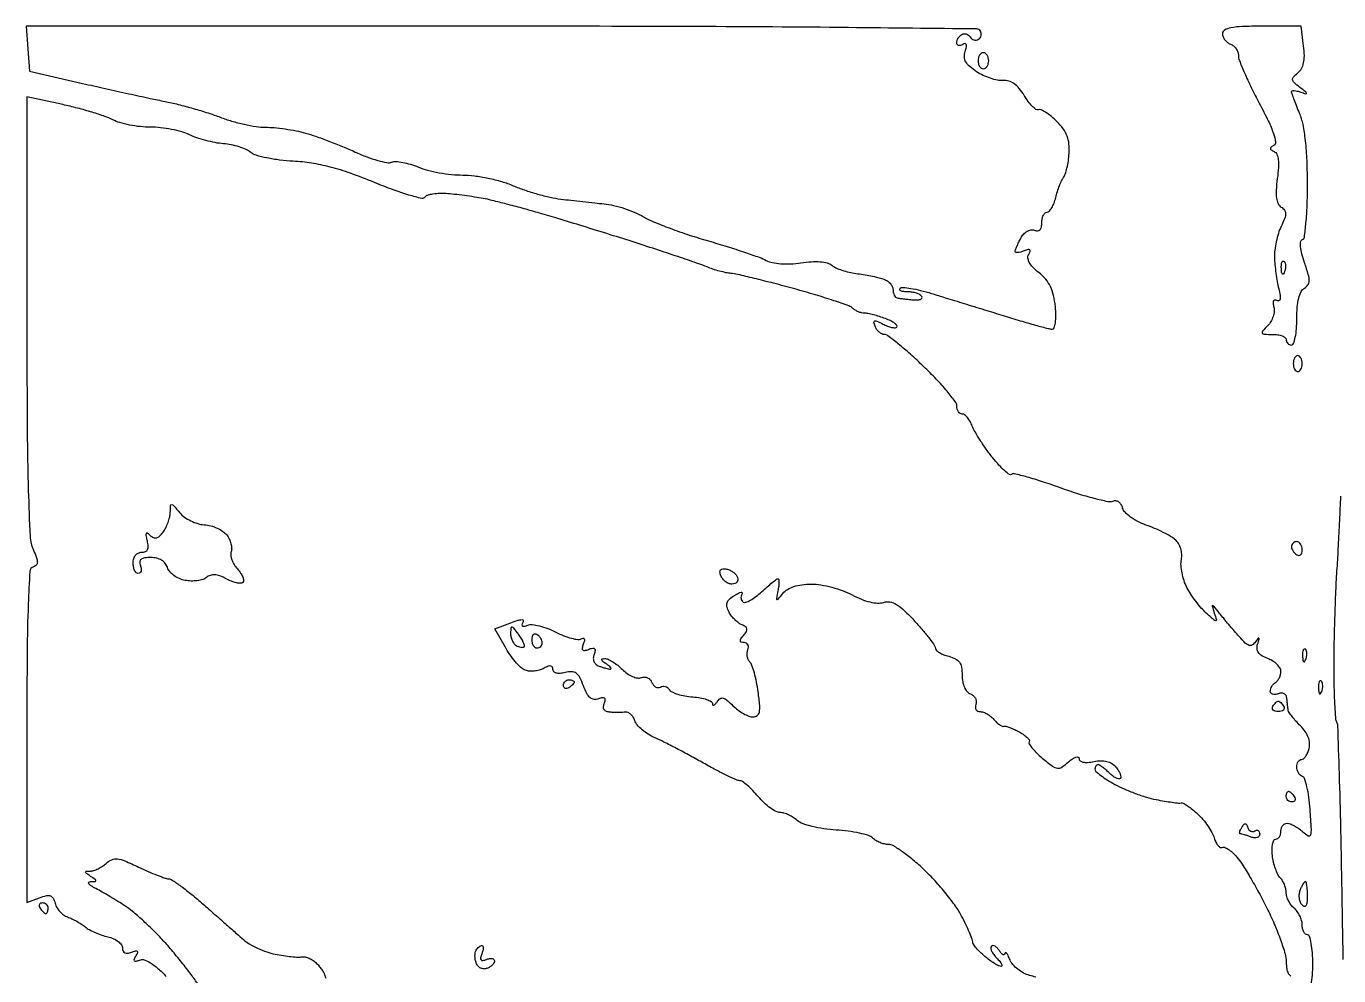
# Model space of a CAD drawing. Extents: x 0 to 102, y 0 to 135.
# Drawn here: x -0.01 to 20.89, y 120.24 to 135.36 of the extents above; entities that cross this region are included whole.
import ezdxf

# ---------------------------------------------------------------- set-up
doc = ezdxf.new("R2010")
doc.units = 0
doc.header["$MEASUREMENT"] = 0

msp = doc.modelspace()

# ---------------------------------------------------------------- linework, layer by layer
for points in [[(7.561843, 135.36), (-0.009729, 135.36), (0.016286, 135.002009), (0.0423, 134.644018), (0.8883, 134.449983, 0.001346), (1.246314, 134.368884, 0.001165), (1.622469, 134.285659, 0.001172), (1.963688, 134.211836, 0.003422), (2.1996, 134.16306, -0.012643), (2.407761, 134.116003, -0.007855), (2.649576, 134.050815, -0.007879), (2.886306, 133.978936, -0.0141), (3.078032, 133.911386, 0.020992), (3.258612, 133.850548, 0.01626), (3.459684, 133.799105, 0.01654), (3.650752, 133.763373, 0.037582), (3.797132, 133.752128, -0.023189), (3.938249, 133.745362, -0.012528), (4.110999, 133.724648, -0.012454), (4.286246, 133.694693, -0.019156), (4.435958, 133.659242, -0.016409), (4.595634, 133.609212, -0.007046), (4.805431, 133.532502, -0.006963), (5.026802, 133.444454, -0.009129), (5.226321, 133.357561, 0.017378), (5.410566, 133.280909, 0.02203), (5.585805, 133.223723, 0.020773), (5.733432, 133.18918, 0.139575), (5.807642, 133.195806, -0.108825), (5.875062, 133.205969, -0.028846), (5.983712, 133.192332, -0.027852), (6.108572, 133.162012, -0.025472), (6.233161, 133.117259, 0.036416), (6.377727, 133.068873, 0.018457), (6.565399, 133.02823, 0.018231), (6.763155, 133.000382, 0.025867), (6.940518, 132.9912, -0.033129), (7.124553, 132.978993, -0.019089), (7.343509, 132.941263, -0.019016), (7.561418, 132.886355, -0.030031), (7.74276, 132.821203, 0.019495), (7.920936, 132.752919, 0.01314), (8.128978, 132.688403, 0.013249), (8.333819, 132.636549, 0.025497), (8.500635, 132.607837, 0.001492), (8.663037, 132.588833, 0.000935), (8.853161, 132.567521, 0.000938), (9.040458, 132.547236, 0.001713), (9.193384, 132.531493, -0.034058), (9.341529, 132.506482, -0.020394), (9.513379, 132.457788, -0.02037), (9.681245, 132.395056, -0.033106), (9.817273, 132.326888, 0.034104), (9.977868, 132.246809, 0.009309), (10.241528, 132.142794, 0.009369), (10.545687, 132.035747, 0.009628), (10.850904, 131.941196, -0.00498), (11.147731, 131.852258, -0.005881), (11.426643, 131.762042, -0.005184), (11.66017, 131.680756, -0.036533), (11.770029, 131.631911, 0.072333), (11.867712, 131.596588, 0.033185), (12.002193, 131.578155, 0.029951), (12.158477, 131.576593, 0.024745), (12.324257, 131.593121, -0.021761), (12.490311, 131.610677, -0.035525), (12.631852, 131.609375, -0.04296), (12.74368, 131.590628, -0.11064), (12.816213, 131.553571, 0.067185), (12.879041, 131.514306, 0.024556), (12.976786, 131.475799, 0.023822), (13.089134, 131.44367, 0.026262), (13.200444, 131.423599, -0.009597), (13.315026, 131.406857, -0.007777), (13.437244, 131.384639, -0.007872), (13.549325, 131.360618, -0.020118), (13.629413, 131.338703, -0.064032), (13.690732, 131.310192, -0.064467), (13.742686, 131.267149, -0.070674), (13.777851, 131.216736, -0.117523), (13.7898, 131.166599, 0.049682), (13.794498, 131.119433, 0.062461), (13.808438, 131.077831, 0.075353), (13.828977, 131.047713, 0.164798), (13.85325, 131.034603, 0.009866), (13.889115, 131.029226, 0.001971), (13.953327, 131.021148, 0.002084), (14.028157, 131.01235, 0.001942), (14.104838, 131.00396, 0.034407), (14.173954, 131.001449, 0.080906), (14.224469, 131.011371, 0.173497), (14.248221, 131.031336, 0.277249), (14.247896, 131.057057, 0.130768), (14.218218, 131.085105, 0.045403), (14.163679, 131.108573, 0.041363), (14.096065, 131.124614, 0.037582), (14.024507, 131.13, -0.029858), (13.959791, 131.133868, -0.077977), (13.915067, 131.146489, -0.197877), (13.89777, 131.165077, -0.29409), (13.902332, 131.186132, -0.223113), (13.94551, 131.201716, -0.016759), (14.072523, 131.185603, -0.020622), (14.228533, 131.153825, -0.014088), (14.402882, 131.105507, -0.00023), (14.621518, 131.038117, -0.000092), (14.920908, 130.945626, -0.000091), (15.24366, 130.845788, -0.000115), (15.542297, 130.753275, 0.003247), (15.814801, 130.670724, 0.004604), (16.058367, 130.601096, 0.002672), (16.264294, 130.545455, 0.064728), (16.32318, 130.5378, 0.315231), (16.355528, 130.560445, 0.051789), (16.375165, 130.63871, 0.039281), (16.382475, 130.753098, 0.020333), (16.374543, 130.896211, 0.031979), (16.345715, 131.074895, 0.057268), (16.296428, 131.214982, 0.062992), (16.220557, 131.331156, 0.048364), (16.111625, 131.436739, -0.031191), (16.017893, 131.521555, -0.066516), (15.959646, 131.59977, -0.097641), (15.937294, 131.668928, -0.169472), (15.950193, 131.727205, 0.040745), (15.974942, 131.775671, 0.344482), (15.968769, 131.797734, 0.230148), (15.94103, 131.802841, 0.024017), (15.876378, 131.781532, -0.02663), (15.82238, 131.764047, -0.049385), (15.776954, 131.756659, -0.07598), (15.746025, 131.759423, -0.34532), (15.7356, 131.772717, -0.089302), (15.740398, 131.799367, -0.01095), (15.762357, 131.85464, -0.012678), (15.791809, 131.919643, -0.010156), (15.826688, 131.988123, -0.060667), (15.871025, 132.051212, -0.076844), (15.926199, 132.096162, -0.090462), (15.98448, 132.117425, -0.134755), (16.038188, 132.112117, 0.100111), (16.089898, 132.103408, 0.190347), (16.128026, 132.11993, 0.145165), (16.15129, 132.162778, 0.052315), (16.1586, 132.232455, -0.047858), (16.164715, 132.296194, -0.067853), (16.182978, 132.350077, -0.088028), (16.209896, 132.386391, -0.191623), (16.241588, 132.399, 0.209908), (16.277306, 132.414686, 0.051547), (16.316524, 132.467341, 0.043971), (16.352797, 132.542567, 0.031739), (16.380153, 132.63165, -0.017295), (16.40651, 132.727224, -0.016636), (16.439713, 132.822012, -0.016822), (16.474536, 132.903499, -0.056218), (16.504866, 132.952991, 0.08759), (16.532868, 133.00582, 0.021015), (16.559497, 133.101802, 0.020949), (16.581113, 133.216227, 0.019396), (16.593758, 133.335038, 0.041675), (16.591336, 133.485867, 0.066796), (16.561688, 133.610942, 0.065786), (16.499695, 133.725087, 0.039142), (16.399036, 133.842873, 0.022846), (16.311137, 133.923087, 0.030914), (16.224395, 133.986627, 0.031691), (16.149176, 134.028412, 0.193731), (16.105697, 134.031066, -0.237925), (16.065718, 134.036921, -0.042428), (16.006045, 134.086917, -0.03782), (15.94026, 134.162989, -0.025964), (15.877193, 134.258109, 0.037293), (15.799487, 134.369736, 0.067913), (15.71854, 134.445527, 0.083226), (15.632862, 134.487, 0.091595), (15.541224, 134.496387, -0.069207), (15.453147, 134.501464, -0.03094), (15.340656, 134.531106, -0.02989), (15.223671, 134.577731, -0.035658), (15.120087, 134.635715, -0.032564), (15.010965, 134.718104, -0.087113), (14.949529, 134.793274, -0.116624), (14.927293, 134.870831, -0.088818), (14.9388, 134.958742, 0.024227), (14.958021, 135.031318, 0.140437), (14.955332, 135.070451, 0.353818), (14.935152, 135.082629, 0.104484), (14.898664, 135.069502, -0.067646), (14.862808, 135.053554, -0.141234), (14.832514, 135.05347, -0.190722), (14.812582, 135.068772, -0.135607), (14.805, 135.096214, -0.080229), (14.810808, 135.132179, -0.053423), (14.828134, 135.170261, -0.052492), (14.853627, 135.2046, -0.068538), (14.883754, 135.229487, -0.110145), (14.917939, 135.241356, -0.099917), (14.955234, 135.2382, -0.094986), (14.989906, 135.220458, -0.088941), (15.0165, 135.1908, 0.090563), (15.043203, 135.161213, 0.095543), (15.078171, 135.14365, 0.099662), (15.115915, 135.140766, 0.108213), (15.150626, 135.152966, 0.097277), (15.177497, 135.177875, 0.097513), (15.192923, 135.211077, 0.098348), (15.194539, 135.247408, 0.100828), (15.182087, 135.281246, 0.256993), (15.1193, 135.316707, 0.000172), (13.079087, 135.338494, 0.00176), (10.67512, 135.354874, 0.000823)], [(19.660244, 135.36, 0.008401), (19.348625, 135.354764, 0.038193), (19.168361, 135.334864, 0.079447), (19.06861, 135.299032, 0.273364), (19.035, 135.242151, 0.096313), (19.044467, 135.19346, 0.06686), (19.072277, 135.144616, 0.064359), (19.113388, 135.10303, 0.074185), (19.1619, 135.075606, -0.082756), (19.210411, 135.047082, -0.065911), (19.251523, 135.002281, -0.066361), (19.279316, 134.948678, -0.086665), (19.2888, 134.89437, 0.095054), (19.304481, 134.812631, 0.008295), (19.386321, 134.616699, 0.010657), (19.493639, 134.384885, 0.008084), (19.620786, 134.135227, -0.009639), (19.764163, 133.851526, -0.02906), (19.846646, 133.651183, -0.041393), (19.881366, 133.51505, -0.335307), (19.853436, 133.461412, 0.039267), (19.809197, 133.435955, 0.25835), (19.798153, 133.413914, 0.241938), (19.810722, 133.391753, 0.035239), (19.857378, 133.365674, -0.184719), (19.900445, 133.320923, -0.071035), (19.922915, 133.236143, -0.046058), (19.926092, 133.110087, -0.017343), (19.908185, 132.93433, 0.017581), (19.889638, 132.75142, 0.050039), (19.893998, 132.623587, 0.078103), (19.920097, 132.536122, 0.143818), (19.969297, 132.481315, -0.090264), (20.022036, 132.433774, -0.166439), (20.040391, 132.379708, -0.093831), (20.025757, 132.303486, -0.017509), (19.968504, 132.172408, 0.036037), (19.925289, 132.062551, 0.022759), (19.890228, 131.929267, 0.022827), (19.867622, 131.794401, 0.038512), (19.862645, 131.6799, 0.015981), (19.870185, 131.56496, 0.009493), (19.886134, 131.428619, 0.009496), (19.907224, 131.293135, 0.016141), (19.930647, 131.180876, -0.017807), (19.952525, 131.074248, -0.080312), (19.952935, 131.010871, -0.272892), (19.933653, 130.987346, -0.230177), (19.901156, 130.990643, 0.127046), (19.868279, 131.000843, 0.303318), (19.847381, 130.988291, 0.141153), (19.841351, 130.951031, 0.033956), (19.853159, 130.888929, -0.089574), (19.858586, 130.818687, -0.054945), (19.841119, 130.737274, -0.052829), (19.804946, 130.657706, -0.063373), (19.754626, 130.592712, 0.013788), (19.672767, 130.506209, 0.320388), (19.669244, 130.47435, 0.260601), (19.699201, 130.455943, 0.010277), (19.832657, 130.4532, -0.037042), (19.915969, 130.447019, -0.055756), (19.986297, 130.428349, -0.073141), (20.034386, 130.401011, -0.230944), (20.0502, 130.3686, 0.099038), (20.056659, 130.336313, 0.097945), (20.075051, 130.308851, 0.097945), (20.102513, 130.290459, 0.099038), (20.1348, 130.284, 0.321356), (20.167768, 130.307629, 0.031946), (20.194549, 130.407021, 0.030822), (20.213291, 130.542268, 0.019021), (20.2194, 130.702796, -0.019901), (20.226768, 130.887835, -0.040309), (20.249998, 131.031627, -0.053401), (20.2872, 131.134356, -0.151451), (20.338825, 131.189246, 0.111156), (20.395268, 131.240455, 0.152822), (20.415987, 131.305299, 0.073122), (20.401814, 131.405867, 0.011722), (20.341252, 131.5953, -0.019352), (20.298592, 131.736106, -0.040214), (20.278614, 131.849035, -0.054884), (20.279812, 131.92915, -0.286366), (20.306427, 131.9619, 0.285165), (20.339514, 132.002431, 0.008715), (20.364676, 132.226929, 0.014591), (20.382733, 132.504295, 0.008957), (20.3886, 132.831767, 0.010102), (20.380798, 133.217859, 0.017486), (20.356629, 133.537904, 0.020937), (20.317352, 133.793956, 0.050468), (20.2617, 133.977149, -0.004462), (20.213084, 134.096486, -0.006303), (20.172077, 134.203697, -0.003817), (20.13949, 134.294351, -0.084563), (20.1348, 134.321883, -0.365398), (20.14508, 134.334072, -0.060213), (20.17829, 134.335708, -0.042612), (20.226065, 134.328182, -0.02343), (20.28285, 134.311344, 0.009234), (20.363328, 134.284973, 0.572503), (20.37238, 134.293267, 0.173203), (20.359722, 134.313736, 0.003813), (20.26668, 134.386892, -0.020654), (20.175393, 134.463782, -0.175558), (20.15095, 134.510513, -0.22601), (20.165335, 134.55539, -0.035854), (20.235206, 134.61975, 0.093565), (20.293164, 134.686973, 0.078126), (20.327214, 134.775024, 0.05895), (20.338274, 134.890725, 0.0267), (20.32672, 135.04275), (20.285489, 135.36)], [(15.228, 134.937, 0.148195), (15.195737, 134.927223, 0.098894), (15.168251, 134.899723, 0.082425), (15.149719, 134.858614, 0.064853), (15.1434, 134.8101, 0.064853), (15.149719, 134.761586, 0.082425), (15.168251, 134.720477, 0.098894), (15.195737, 134.692977, 0.148195), (15.228, 134.6832, 0.148195), (15.260263, 134.692977, 0.098894), (15.287749, 134.720477, 0.082425), (15.306281, 134.761586, 0.064853), (15.3126, 134.8101, 0.064853), (15.306281, 134.858614, 0.082425), (15.287749, 134.899723, 0.098894), (15.260263, 134.927223, 0.148195)], [(20.016713, 131.614687, -0.126455), (20.033061, 131.587029, -0.060344), (20.039758, 131.545972, -0.05415), (20.036592, 131.498803, -0.051402), (20.023391, 131.452538, -0.054073), (20.004648, 131.417287, -0.470617), (19.98923, 131.415828, -0.168741), (19.977274, 131.440511, -0.018894), (19.972279, 131.50365, -0.028489), (19.973209, 131.562547, -0.077125), (19.982576, 131.603154, -0.208169), (19.998197, 131.618597, -0.296942)], [(20.2335, 130.1148, 0.17482), (20.206598, 130.105097, 0.093122), (20.183709, 130.077523, 0.073362), (20.168219, 130.036449, 0.053595), (20.163, 129.9879, 0.053595), (20.168219, 129.939351, 0.073362), (20.183709, 129.898277, 0.093122), (20.206598, 129.870703, 0.17482), (20.2335, 129.861, 0.17482), (20.260402, 129.870703, 0.093122), (20.283291, 129.898277, 0.073362), (20.298781, 129.939351, 0.053595), (20.304, 129.9879, 0.053595), (20.298781, 130.036449, 0.073362), (20.283291, 130.077523, 0.093122), (20.260402, 130.105097, 0.17482)], [(2.434131, 127.612878, 0.064939), (2.507953, 127.544599, 0.040838), (2.609184, 127.484591, 0.040452), (2.720469, 127.441095, 0.057721), (2.824798, 127.422495, -0.050489), (2.926674, 127.405845, -0.04132), (3.030571, 127.368449, -0.042925), (3.121125, 127.317334, -0.080294), (3.181965, 127.259517, -0.050827), (3.221957, 127.194151, -0.046952), (3.249214, 127.120322, -0.050164), (3.260624, 127.049429, -0.10059), (3.252678, 126.993515, 0.119851), (3.246826, 126.936961, 0.053695), (3.264911, 126.863928, 0.048849), (3.301832, 126.787035, 0.047609), (3.353242, 126.718047, -0.035363), (3.403729, 126.653644, -0.05234), (3.437445, 126.590371, -0.066834), (3.451092, 126.537263, -0.229786), (3.439754, 126.504554, -0.204116), (3.404378, 126.490314, -0.046805), (3.338954, 126.497774, -0.041043), (3.259188, 126.521502, -0.030066), (3.175256, 126.560125, 0.03217), (3.072696, 126.606799, 0.073722), (2.989962, 126.624917, 0.096872), (2.920318, 126.616185, 0.093566), (2.858134, 126.581853, -0.097674), (2.800186, 126.550472, -0.041869), (2.713874, 126.531361, -0.039333), (2.615586, 126.525891, -0.041683), (2.519587, 126.53614, -0.057164), (2.427883, 126.564897, -0.052663), (2.342306, 126.614272, -0.05631), (2.275178, 126.675695, -0.102841), (2.238936, 126.740139, 0.091654), (2.203049, 126.807399, 0.089247), (2.145203, 126.858119, 0.079733), (2.067382, 126.889445, 0.05595), (1.973348, 126.9, 0.031422), (1.873473, 126.893717, 0.132415), (1.81841, 126.871152, 0.221877), (1.797718, 126.831588, 0.103265), (1.807194, 126.7731, -0.055937), (1.819842, 126.724509, -0.100118), (1.817514, 126.683477, -0.147206), (1.801066, 126.656562, -0.184534), (1.773945, 126.6462, -0.196096), (1.742642, 126.658968, -0.086521), (1.716071, 126.695902, -0.06642), (1.698031, 126.750639, -0.046464), (1.692, 126.8154, -0.071826), (1.701763, 126.883012, -0.098562), (1.730246, 126.937284, -0.111008), (1.774282, 126.972164, -0.11267), (1.828767, 126.9846, 0.089569), (1.888696, 126.995422, 0.191242), (1.92302, 127.026465, 0.138658), (1.933078, 127.081095, 0.040595), (1.9181, 127.165987, -0.013448), (1.897848, 127.252921, -0.174088), (1.902507, 127.285343, -0.454411), (1.92174, 127.289853, -0.040691), (1.964509, 127.253531, 0.085955), (2.014626, 127.218211, 0.173852), (2.062046, 127.213541, 0.129754), (2.111386, 127.240764, 0.039745), (2.168586, 127.304794, 0.044954), (2.211144, 127.372703, 0.029948), (2.247781, 127.456978, 0.030156), (2.27367, 127.54376, 0.050696), (2.283391, 127.6191, -0.011711), (2.288883, 127.727911, -0.404697), (2.306372, 127.743494, -0.206847), (2.334835, 127.729773, -0.004744)], [(20.2194, 127.1538, 0.092995), (20.187105, 127.147741, 0.096318), (20.159651, 127.130415, 0.099231), (20.141277, 127.104567, 0.105429), (20.1348, 127.074193, 0.089642), (20.141001, 127.039881, 0.053229), (20.159651, 127.002611, 0.051032), (20.187039, 126.968205, 0.06081), (20.2194, 126.9423, 0.139169), (20.251518, 126.933168, 0.191142), (20.279149, 126.944117, 0.138808), (20.297802, 126.975239, 0.066118), (20.304, 127.021907, 0.062283), (20.297694, 127.072338, 0.080552), (20.279149, 127.115056, 0.097988), (20.251665, 127.143646, 0.153634)], [(11.139336, 126.715796, -0.061011), (11.195782, 126.697501, -0.053079), (11.249079, 126.665454, -0.055843), (11.291478, 126.625237, -0.094989), (11.31529, 126.58275, -0.116171), (11.318929, 126.542473, -0.141484), (11.303468, 126.508064, -0.129021), (11.270597, 126.485052, -0.088769), (11.225601, 126.477, -0.095395), (11.174038, 126.486928, -0.066848), (11.122394, 126.516082, -0.064529), (11.078501, 126.559185, -0.074942), (11.049648, 126.610046, -0.055332), (11.034149, 126.669296, -0.215418), (11.044336, 126.704851, -0.213542), (11.077851, 126.720902, -0.054411)], [(7.827316, 125.679476, 0.008225), (7.75385, 125.773333, 0.185352), (7.724582, 125.790234, 0.426116), (7.706521, 125.776547, 0.02447), (7.701291, 125.699443, 0.057465), (7.706958, 125.640585, 0.05103), (7.725895, 125.582028, 0.054023), (7.754471, 125.532429, 0.096951), (7.788829, 125.500621, 0.043797), (7.825998, 125.481926, 0.055399), (7.863068, 125.471753, 0.066195), (7.89461, 125.470967, 0.171177), (7.914854, 125.480654, 0.267646), (7.921245, 125.50445, 0.038539), (7.903907, 125.553825, 0.035169), (7.871973, 125.614414, 0.023083)], [(8.1216, 125.6733, 0.139169), (8.089482, 125.682432, 0.191142), (8.061851, 125.671483, 0.138808), (8.043198, 125.640361, 0.066118), (8.037, 125.593693, 0.062283), (8.043306, 125.543262, 0.080552), (8.061851, 125.500544, 0.097988), (8.089335, 125.471954, 0.153634), (8.1216, 125.4618, 0.092995), (8.153895, 125.467859, 0.096318), (8.181349, 125.485185, 0.099231), (8.199723, 125.511033, 0.105429), (8.2062, 125.541407, 0.089642), (8.199999, 125.575719, 0.053229), (8.181349, 125.612989, 0.051032), (8.153961, 125.647395, 0.06081)], [(20.355113, 125.438887, 0.296942), (20.336597, 125.442797, 0.208169), (20.320976, 125.427354, 0.077125), (20.311609, 125.386747, 0.028489), (20.310679, 125.32785, 0.018894), (20.315674, 125.264711, 0.168741), (20.32763, 125.240028, 0.470617), (20.343048, 125.241487, 0.054073), (20.361791, 125.276738, 0.051402), (20.374992, 125.323003, 0.05415), (20.378158, 125.370172, 0.060344), (20.371461, 125.411229, 0.126455)], [(8.6292, 124.9542, -0.042167), (8.661589, 124.951464, -0.061769), (8.688949, 124.943241, -0.081139), (8.707501, 124.931159, -0.210953), (8.7138, 124.916893, -0.151918), (8.708255, 124.899065, -0.038439), (8.688949, 124.875186, -0.035638), (8.661583, 124.850057, -0.029505), (8.6292, 124.8273, -0.082592), (8.596874, 124.814059, -0.161196), (8.569451, 124.816691, -0.182303), (8.551223, 124.834579, -0.108972), (8.5446, 124.864607, -0.093332), (8.55104, 124.898807, -0.09642), (8.569451, 124.927882, -0.099167), (8.59692, 124.947342, -0.105053)], [(20.608912, 124.931287, 0.296942), (20.590397, 124.935197, 0.208169), (20.574776, 124.919754, 0.077125), (20.565409, 124.879147, 0.028489), (20.564479, 124.82025, 0.018894), (20.569474, 124.757111, 0.168741), (20.58143, 124.732428, 0.470617), (20.596848, 124.733887, 0.054073), (20.615591, 124.769137, 0.051402), (20.628792, 124.815403, 0.05415), (20.631958, 124.862572, 0.060344), (20.625261, 124.903629, 0.126455)], [(19.9233, 124.6158, -0.163822), (19.939095, 124.610482, -0.033983), (19.961481, 124.590949, -0.032351), (19.985512, 124.563589, -0.025622), (20.0079, 124.5312, -0.146489), (20.01653, 124.499103, -0.191582), (20.004617, 124.471451, -0.134005), (19.971914, 124.452772, -0.063222), (19.9233, 124.4466, -0.063222), (19.874686, 124.452772, -0.134005), (19.841983, 124.471451, -0.191582), (19.83007, 124.499103, -0.146489), (19.8387, 124.5312, -0.025622), (19.861088, 124.563589, -0.032351), (19.885119, 124.590949, -0.033983), (19.907505, 124.610482, -0.163822)], [(20.087507, 123.1776, -0.151918), (20.105335, 123.172055, -0.038439), (20.129214, 123.152749, -0.035638), (20.154343, 123.125383, -0.029505), (20.1771, 123.093, -0.082592), (20.190341, 123.060674, -0.161196), (20.187709, 123.033251, -0.182303), (20.169821, 123.015023, -0.108972), (20.139793, 123.0084, -0.093332), (20.105593, 123.01484, -0.09642), (20.076518, 123.033251, -0.099167), (20.057058, 123.06072, -0.105053), (20.0502, 123.093, -0.042167), (20.052936, 123.125389, -0.061769), (20.061159, 123.152749, -0.081139), (20.073241, 123.171301, -0.210953)], [(19.438415, 122.601856, 0.084324), (19.457278, 122.566491, 0.115285), (19.485182, 122.543788, 0.129641), (19.517693, 122.537347, 0.123452), (19.549826, 122.547566, -0.105579), (19.579306, 122.5581, -0.180421), (19.604471, 122.552362, -0.163935), (19.621358, 122.530811, -0.085118), (19.6272, 122.496742, -0.154447), (19.616511, 122.462963, -0.155778), (19.588368, 122.441623, -0.114061), (19.545193, 122.436742, -0.063043), (19.493381, 122.449449, 0.009199), (19.439187, 122.469109, 0.010735), (19.387011, 122.485716, 0.00979), (19.342468, 122.497904, 0.061959), (19.319188, 122.5008, -0.355244), (19.30899, 122.509092, -0.106033), (19.309116, 122.53064, -0.056786), (19.320354, 122.563387, -0.027397), (19.341596, 122.602383, -0.028321), (19.375042, 122.650216, -0.231353), (19.398381, 122.661469, -0.279386), (19.418505, 122.649121, -0.03848)], [(20.355351, 121.7394, 0.231245), (20.339386, 121.731599, 0.026803), (20.31597, 121.697968, 0.027841), (20.291132, 121.652386, 0.019219), (20.267978, 121.598353, 0.068079), (20.253796, 121.537909, 0.059835), (20.255418, 121.473073, 0.062809), (20.271818, 121.413815, 0.097797), (20.301227, 121.369933, 0.1313), (20.339345, 121.347891, 0.331216), (20.36745, 121.359002, 0.118077), (20.384333, 121.410028, 0.021122), (20.3886, 121.51098, 0.013674), (20.386205, 121.598551, 0.022466), (20.378833, 121.672302, 0.018478), (20.368448, 121.728892, 0.351586)], [(0.248807, 121.401, 0.108972), (0.218779, 121.394377, 0.182303), (0.200891, 121.376149, 0.161196), (0.198259, 121.348726, 0.082592), (0.2115, 121.3164, 0.029505), (0.234257, 121.284017, 0.035638), (0.259386, 121.256651, 0.038439), (0.283265, 121.237345, 0.151918), (0.301093, 121.2318, 0.210953), (0.315359, 121.238099, 0.081139), (0.327441, 121.256651, 0.061769), (0.335664, 121.284011, 0.042167), (0.3384, 121.3164, 0.105053), (0.331542, 121.34868, 0.099167), (0.312082, 121.376149, 0.09642), (0.283007, 121.39456, 0.093332)], [(7.247344, 120.7242, -0.332801), (7.2611, 120.713903, -0.082523), (7.264718, 120.684156, -0.052498), (7.258136, 120.640166, -0.02825), (7.241392, 120.587881, 0.03808), (7.222843, 120.525787, 0.236196), (7.230821, 120.494509, 0.265879), (7.259479, 120.484453, 0.046062), (7.316941, 120.500625, -0.048764), (7.365928, 120.514128, -0.089176), (7.407241, 120.513865, -0.138956), (7.434326, 120.500432, -0.21164), (7.4448, 120.476796, -0.136583), (7.436096, 120.445527, -0.061727), (7.40958, 120.4118, -0.054491), (7.370764, 120.380899, -0.049309), (7.324901, 120.357893, -0.106931), (7.275358, 120.350235, -0.099473), (7.22566, 120.363349, -0.095905), (7.183472, 120.395256, -0.091669), (7.155427, 120.441076, -0.046611), (7.139978, 120.496198, -0.042615), (7.134387, 120.554927, -0.045279), (7.13872, 120.608469, -0.095873), (7.153418, 120.647234, -0.039952), (7.175045, 120.676683, -0.042782), (7.200631, 120.701591, -0.046925), (7.226204, 120.718814, -0.125379)]]:
    msp.add_lwpolyline(points, format="xyb", close=True)
for points in [[(20.448349, 120.099482, 0.027868), (20.467096, 120.249734, 0.017105), (20.4732, 120.4281, 0.017105), (20.467096, 120.606466, 0.027868), (20.448349, 120.756718, 0.026982), (20.421681, 120.868691, 0.332234), (20.3886, 120.8934, -0.181272), (20.356309, 120.905505, -0.091278), (20.328851, 120.94006, -0.071223), (20.310251, 120.991464, -0.05129), (20.304, 121.052241, 0.067559), (20.294697, 121.120777, 0.044533), (20.266723, 121.19536, 0.044279), (20.225675, 121.26441, 0.063393), (20.1771, 121.3164, -0.057488), (20.128536, 121.367167, -0.043569), (20.087477, 121.43247, -0.04456), (20.059452, 121.501601, -0.074156), (20.0502, 121.563639, 0.056542), (20.043246, 121.624932, 0.038837), (20.022314, 121.691756, 0.039114), (19.991631, 121.753783, 0.062036), (19.95527, 121.80049, -0.083343), (19.916657, 121.85468, -0.028483), (19.87932, 121.944024, -0.027394), (19.848618, 122.04916, -0.028366), (19.830022, 122.15581, -0.029874), (19.82441, 122.255598, -0.04901), (19.832976, 122.33971, -0.065877), (19.852944, 122.397817, -0.284372), (19.882652, 122.4162, 0.15096), (19.914286, 122.425974, 0.098453), (19.941234, 122.453477, 0.081472), (19.959411, 122.494582, 0.063526), (19.9656, 122.5431, -0.07654), (19.973065, 122.591581, -0.089584), (19.994707, 122.632723, -0.100757), (20.0269, 122.660227, -0.127224), (20.064689, 122.67, -0.094537), (20.11306, 122.660772, -0.03086), (20.179117, 122.629776, -0.029491), (20.249877, 122.585473, -0.029309), (20.315086, 122.533067, 0.056448), (20.400929, 122.471421, 0.473815), (20.439581, 122.486633, 0.092245), (20.450874, 122.575131, 0.003909), (20.430309, 122.89168, 0.016008), (20.410134, 123.083658, 0.023617), (20.379146, 123.250218, 0.020598), (20.342907, 123.37997, 0.238234), (20.306812, 123.416363, -0.110103), (20.273391, 123.436445, -0.070068), (20.245077, 123.472147, -0.065097), (20.225933, 123.517355, -0.067744), (20.2194, 123.56535, -0.060467), (20.224963, 123.611182, -0.079161), (20.241353, 123.649994, -0.097213), (20.265629, 123.675981, -0.157689), (20.294133, 123.6852, 0.185984), (20.326059, 123.697501, 0.05833), (20.360393, 123.736747, 0.049177), (20.391694, 123.79351, 0.037489), (20.414755, 123.860678, 0.085615), (20.422153, 123.947551, 0.070383), (20.401233, 124.038377, 0.061613), (20.352212, 124.130284, 0.043111), (20.276572, 124.220228, -0.013217), (20.205315, 124.295356, -0.016539), (20.143465, 124.368867, -0.014817), (20.09607, 124.432957, -0.110945), (20.081925, 124.46775, -0.010006), (20.077146, 124.500445, -0.003229), (20.07135, 124.549058, -0.003219), (20.065599, 124.603224, -0.003606), (20.060775, 124.655445, 0.099028), (20.047312, 124.701857, 0.148213), (20.018011, 124.731833, 0.137631), (19.975196, 124.741811, 0.080628), (19.9233, 124.730994, -0.0611), (19.874731, 124.718883, -0.107256), (19.833677, 124.722645, -0.150541), (19.806708, 124.741251, -0.16858), (19.7964, 124.770956, -0.081937), (19.802634, 124.808739, -0.053445), (19.821251, 124.84893, -0.052266), (19.848637, 124.885328, -0.067039), (19.881, 124.9119, 0.089496), (19.91339, 124.941009, 0.053238), (19.940749, 124.985252, 0.051059), (19.959325, 125.036876, 0.060921), (19.9656, 125.088187, 0.139748), (19.950407, 125.141485, 0.061255), (19.903947, 125.199203, 0.053863), (19.836004, 125.252269, 0.048068), (19.755716, 125.291986, -0.042065), (19.661439, 125.337225, -0.107684), (19.606137, 125.388335, -0.139093), (19.585081, 125.44905, -0.092675), (19.594496, 125.522542, 0.005331), (19.619216, 125.60201, 0.279438), (19.615349, 125.616902, 0.450874), (19.603664, 125.616019, 0.007272), (19.559792, 125.556312, -0.094853), (19.509037, 125.507829, -0.226191), (19.458592, 125.501313, -0.116242), (19.397157, 125.5388, -0.019138), (19.301416, 125.640912, -0.002245), (19.224405, 125.730429, -0.001525), (19.137512, 125.832986, -0.001536), (19.054231, 125.932509, -0.003083), (18.989198, 126.0117, 0.001993), (18.895897, 126.125821, 0.209299), (18.878279, 126.134744, 0.521143), (18.870834, 126.125271, 0.004052), (18.904834, 126.016443, -0.007801), (18.93782, 125.908014, -0.498242), (18.927511, 125.894305, -0.183604), (18.901326, 125.90421, -0.002698), (18.776179, 126.016244, -0.03056), (18.697548, 126.096667, -0.016776), (18.610974, 126.203839, -0.016668), (18.530099, 126.318914, -0.02551), (18.468652, 126.424207, -0.039246), (18.423196, 126.532082, -0.030947), (18.390794, 126.654639, -0.031837), (18.374976, 126.772916, -0.064633), (18.380575, 126.86643, 0.062766), (18.386169, 126.95439, 0.059507), (18.370039, 127.042666, 0.061443), (18.3344, 127.121977, 0.077192), (18.282612, 127.183569, 0.047298), (18.208187, 127.237046, 0.015546), (18.089544, 127.301467, 0.015329), (17.95271, 127.365168, 0.016766), (17.816215, 127.418346, -0.034285), (17.686779, 127.474068, -0.038191), (17.571006, 127.545275, -0.041499), (17.483507, 127.62059, -0.130748), (17.445546, 127.687335, 0.073693), (17.421213, 127.744219, 0.10504), (17.383454, 127.783895, 0.121183), (17.337158, 127.801302, 0.121813), (17.288167, 127.795197, -0.145434), (17.209748, 127.789102, -0.010243), (16.993261, 127.840195, -0.0138), (16.733974, 127.914711, -0.009935), (16.448806, 128.011534, 0.007678), (16.168448, 128.108137, 0.012039), (15.924321, 128.181626, 0.006174), (15.719352, 128.23527, 0.263086), (15.677427, 128.223627, -0.365847), (15.644959, 128.220895, -0.026383), (15.568796, 128.281265, -0.027178), (15.476693, 128.371896, -0.01617), (15.376731, 128.488955, -0.013406), (15.275068, 128.623346, -0.012253), (15.177552, 128.767018, -0.012364), (15.096802, 128.899591, -0.038563), (15.051819, 128.99385, 0.037011), (15.017329, 129.066701, 0.045836), (14.974492, 129.128285, 0.052546), (14.930115, 129.171009, 0.166882), (14.891694, 129.1842, -0.143798), (14.858634, 129.193909, -0.09951), (14.830466, 129.221202, -0.08394), (14.811486, 129.262015, -0.067053), (14.805, 129.310166, 0.162991), (14.780538, 129.383212, 0.012473), (14.64968, 129.547969, 0.016092), (14.478794, 129.739555, 0.011542), (14.27625, 129.942822, 0.008336), (14.066645, 130.137085, 0.012024), (13.874415, 130.301214, 0.007823), (13.709868, 130.43078, 0.159408), (13.650801, 130.451357, -0.114048), (13.610149, 130.461572, -0.064182), (13.567983, 130.49051, -0.058887), (13.530766, 130.532646, -0.059933), (13.504655, 130.582058, -0.036489), (13.484969, 130.647203, -0.398022), (13.497762, 130.668687, -0.181691), (13.534314, 130.665634, -0.012148), (13.62975, 130.617503, 0.030001), (13.700008, 130.585161, 0.040975), (13.766764, 130.565275, 0.046707), (13.821509, 130.558991, 0.204358), (13.851079, 130.570879, 0.380239), (13.852501, 130.595091, 0.06732), (13.81693, 130.629469, 0.044277), (13.753547, 130.667929, 0.023401), (13.669126, 130.704633, 0.013525), (13.573888, 130.737923, 0.013482), (13.476889, 130.766053, 0.013435), (13.390941, 130.786035, 0.050433), (13.335913, 130.7916, -0.060283), (13.290041, 130.797151, -0.037619), (13.23852, 130.813998, -0.037351), (13.18949, 130.838652, -0.054683), (13.15107, 130.867849, 0.104791), (13.087466, 130.906869, 0.00482), (12.845796, 130.990137, 0.007837), (12.554652, 131.082276, 0.005525), (12.2247, 131.177075, 0.003252), (11.888351, 131.267351, 0.004166), (11.57751, 131.345856, 0.003234), (11.316231, 131.407746, 0.03526), (11.2095, 131.424492, -0.030444), (11.12967, 131.436231, -0.014181), (11.027874, 131.460628, -0.01399), (10.92215, 131.492359, -0.01899), (10.8288, 131.527233, 0.015345), (10.697672, 131.577312, 0.001864), (10.406064, 131.677325, 0.002211), (10.058515, 131.793366, 0.001821), (9.6867, 131.914185, 0.00154), (9.287031, 132.04109, 0.001231), (8.855505, 132.175483, 0.001244), (8.455461, 132.297902, 0.00315), (8.1639, 132.38433, 0.003374), (7.91685, 132.45407, 0.003192), (7.664263, 132.521805, 0.00317), (7.43991, 132.578918, 0.011159), (7.294607, 132.611505, 0.0101), (7.165854, 132.634682, 0.005441), (7.006348, 132.658303, 0.005416), (6.843203, 132.678854, 0.008476), (6.702407, 132.692628, 0.024652), (6.578063, 132.696519, 0.032507), (6.465063, 132.687117, 0.034059), (6.375899, 132.667543, 0.183058), (6.336917, 132.638137, -0.320913), (6.287349, 132.617915, -0.012231), (6.083666, 132.671703, -0.017606), (5.830575, 132.754972, -0.010281), (5.533217, 132.871546, 0.012728), (5.154217, 133.017993, 0.021615), (4.829511, 133.118453, 0.024848), (4.533069, 133.180752, 0.027323), (4.241163, 133.210872, -0.018199), (4.024789, 133.229217, -0.020882), (3.820125, 133.26282, -0.020525), (3.650674, 133.305282, -0.101669), (3.564363, 133.351233, 0.068701), (3.490773, 133.396826, 0.027612), (3.379877, 133.438856, 0.026687), (3.253692, 133.471575, 0.030471), (3.1302, 133.488905, -0.027504), (2.998942, 133.506531, -0.017612), (2.84892, 133.540663, -0.017697), (2.703882, 133.584627, -0.031352), (2.588452, 133.632398, 0.045008), (2.467679, 133.678564, 0.021028), (2.304572, 133.717291, 0.020637), (2.128879, 133.743807, 0.027139), (1.967005, 133.7526, -0.026841), (1.806664, 133.761214, -0.021488), (1.635635, 133.787115, -0.02198), (1.479171, 133.824945, -0.050267), (1.366653, 133.870099, 0.036753), (1.243293, 133.923512, 0.00989), (1.040317, 133.989732, 0.009961), (0.806146, 134.055969, 0.01016), (0.57105, 134.112359), (0, 134.23712), (0, 130.741741, 0.001472), (0.00502, 129.036567, 0.005556), (0.023175, 127.968782, 0.005017), (0.05107, 127.237881, 0.095122), (0.104755, 127.016449, -0.017437), (0.154454, 126.896451, -0.089686), (0.16721, 126.825906, -0.185104), (0.150135, 126.781363, -0.129953), (0.104755, 126.751618, 0.306031), (0.048208, 126.678014, 0.005553), (0.022262, 126.159725, 0.007993), (0.004612, 125.390019, 0.001735), (0, 124.060944), (0, 121.405188), (0.203023, 121.482377, -0.030177), (0.311458, 121.516275, -0.146082), (0.375197, 121.513248, -0.189424), (0.417515, 121.476727, -0.057218), (0.448791, 121.39611, 0.070303), (0.476669, 121.329459, 0.050174), (0.524829, 121.264341, 0.050352), (0.584735, 121.210392, 0.072721), (0.647618, 121.177068, -0.026128), (0.716599, 121.14836, -0.01583), (0.795128, 121.107648, -0.015844), (0.870718, 121.062171, -0.026751), (0.9306, 121.018803, 0.046271), (0.995601, 120.975488, 0.020353), (1.088564, 120.93005, 0.019938), (1.191776, 120.889536, 0.025236), (1.29015, 120.860851, -0.047059), (1.37916, 120.83063, -0.057936), (1.454459, 120.78579, -0.06879), (1.505807, 120.733946, -0.162207), (1.5228, 120.682943, 0.096066), (1.532244, 120.634241, 0.185643), (1.558913, 120.605626, 0.149232), (1.602879, 120.598656, 0.056898), (1.663578, 120.614332, -0.023166), (1.729887, 120.636312, -0.247846), (1.756716, 120.630534, -0.334186), (1.762037, 120.607576, -0.034077), (1.7343, 120.555, 0.032296), (1.706735, 120.503196, 0.303719), (1.710679, 120.479552, 0.273853), (1.734963, 120.472538, 0.028253), (1.794083, 120.49147, -0.174327), (1.867505, 120.493029, -0.056874), (1.96717, 120.446402, -0.043074), (2.085474, 120.358813, -0.022279), (2.217933, 120.230897, -0.016899)], [(20.91341, 127.877408, -0.001863), (20.896811, 127.488944, -0.001848), (20.876586, 127.085819, -0.002697), (20.855538, 126.7308, 0.005288), (20.835804, 126.365954, 0.003154), (20.819656, 125.931492, 0.003157), (20.809032, 125.49844, 0.005463), (20.806408, 125.13835, 0.004781), (20.810461, 124.831339, 0.007049), (20.820396, 124.561942, 0.003628), (20.833628, 124.334899, 0.122636), (20.849995, 124.283718, -0.131044), (20.86709, 124.227047, -0.000395), (20.891418, 123.45691, -0.002243), (20.914366, 122.584626, -0.001396), (20.93383, 121.561568, 0.00114), (20.953519, 120.498025, 0.001375)], [(16.062163, 120.216268, 0.029142), (15.96375, 120.247162, -0.059333), (15.868067, 120.283662, -0.047036), (15.775246, 120.344073, -0.048488), (15.69885, 120.417835, -0.081045), (15.6527, 120.494081, 0.016996), (15.623099, 120.560986, 0.055602), (15.597369, 120.601877, 0.26397), (15.58101, 120.608447, 0.353176), (15.570467, 120.5973, -0.186607), (15.560725, 120.577003, -0.306895), (15.542645, 120.574108, -0.110804), (15.515903, 120.594755, -0.032187), (15.485104, 120.63715, 0.046346), (15.451243, 120.681093, 0.076578), (15.414559, 120.710082, 0.111499), (15.381073, 120.720215, 0.21763), (15.355471, 120.710671, 0.238024), (15.345799, 120.681291, 0.070144), (15.359738, 120.634468, 0.053689), (15.39277, 120.578948, 0.035372), (15.441514, 120.522771, -0.022925), (15.489393, 120.470288, -0.056982), (15.517837, 120.426862, -0.147493), (15.522513, 120.400126, -0.391191), (15.508993, 120.388615, -0.111536), (15.471014, 120.398825, -0.017907), (15.403998, 120.437249, -0.019036), (15.327123, 120.489221, -0.015683), (15.24915, 120.550225, -0.020682), (15.17627, 120.616322, -0.02595), (15.114715, 120.683611, -0.025669), (15.070131, 120.74378, -0.147654), (15.0588, 120.781314, 0.093471), (15.05041, 120.8258, 0.00837), (15.007057, 120.931407, 0.010668), (14.950115, 121.056353, 0.008127), (14.882654, 121.190753, 0.035267), (14.785716, 121.34817, 0.014633), (14.634094, 121.546906, 0.014392), (14.45858, 121.751198, 0.018022), (14.283846, 121.92975, 0.015889), (14.111341, 122.083627, 0.020292), (13.94255, 122.213557, 0.018648), (13.795734, 122.30936, 0.136048), (13.715512, 122.3316, -0.058151), (13.652361, 122.33897, -0.038956), (13.58304, 122.361191, -0.039067), (13.518321, 122.393756, -0.060354), (13.469104, 122.432336, 0.121543), (13.401549, 122.473153, 0.021043), (13.256134, 122.511761, 0.0218), (13.077793, 122.543081, 0.017986), (12.885561, 122.561258, -0.021388), (12.688577, 122.581238, -0.024477), (12.502815, 122.617503, -0.025298), (12.349418, 122.663667, -0.09848), (12.264765, 122.714322, 0.042022), (12.202097, 122.762118, 0.034257), (12.127987, 122.802517, 0.035465), (12.054106, 122.830301, 0.072326), (11.992909, 122.8392, -0.124778), (11.927228, 122.85585, -0.033604), (11.835632, 122.913754, -0.031851), (11.737075, 122.99586, -0.028262), (11.645482, 123.093, 0.017507), (11.557711, 123.190191, 0.022912), (11.470588, 123.272246, 0.021401), (11.393844, 123.332654, 0.157291), (11.349989, 123.3468, -0.107159), (11.29735, 123.358213, -0.006144), (11.146612, 123.429048, -0.009145), (10.96842, 123.519535, -0.006575), (10.772698, 123.626792, 0.004491), (10.562868, 123.742921, 0.003959), (10.342022, 123.860315, 0.003979), (10.141216, 123.963002, 0.012007), (10.002177, 124.028584, -0.035449), (9.89336, 124.086288, -0.035485), (9.793826, 124.158768, -0.037779), (9.716635, 124.2345, -0.103387), (9.679296, 124.300728, 0.059224), (9.653648, 124.357303, 0.068332), (9.616415, 124.403308, 0.079203), (9.573784, 124.432215, 0.141072), (9.532239, 124.438813, -0.019867), (9.483968, 124.434794, -0.00855), (9.419371, 124.433099, -0.008444), (9.350443, 124.433633, -0.011049), (9.287505, 124.436576, -0.071494), (9.228869, 124.449171, -0.152839), (9.192591, 124.47719, -0.162323), (9.180039, 124.519566, -0.083328), (9.191175, 124.574459, 0.046293), (9.207443, 124.632365, 0.273057), (9.197016, 124.660774, 0.231568), (9.164961, 124.668307, 0.035542), (9.100485, 124.64869, -0.120572), (9.029936, 124.639724, -0.151962), (8.970002, 124.666143, -0.09483), (8.916128, 124.73486, -0.02873), (8.862067, 124.856451, 0.028161), (8.802333, 124.991212, 0.117738), (8.745048, 125.058139, 0.15701), (8.67325, 125.081692, 0.062936), (8.569402, 125.069149, -0.038076), (8.489203, 125.055399, -0.085822), (8.427918, 125.060162, -0.140104), (8.389958, 125.082259, -0.193676), (8.3754, 125.118432, 0.125526), (8.365907, 125.155648, 0.235902), (8.341044, 125.17295, 0.1302), (8.298704, 125.16809, 0.034253), (8.236484, 125.138666, -0.055193), (8.172647, 125.111682, -0.03774), (8.095657, 125.094932, -0.038008), (8.017968, 125.090048, -0.060721), (7.952145, 125.098954, -0.112959), (7.884411, 125.134281, -0.031186), (7.797498, 125.218232, -0.029822), (7.708281, 125.328388, -0.027281), (7.629896, 125.451604), (7.453068, 125.766226), (7.703322, 125.860686, -0.012355), (7.818839, 125.901057, -0.074642), (7.881324, 125.911301, -0.347198), (7.901789, 125.895586, -0.20301), (7.89681, 125.863297, 0.077296), (7.882076, 125.828378, 0.345133), (7.890537, 125.809413, 0.183625), (7.919619, 125.80581, 0.031629), (7.973587, 125.822692, -0.120005), (8.04579, 125.831951, -0.032079), (8.160682, 125.811582, -0.030595), (8.29226, 125.770769, -0.027392), (8.422978, 125.712909, 0.022764), (8.550248, 125.655162, 0.02979), (8.671444, 125.61488, 0.030328), (8.77269, 125.594285, 0.175163), (8.82529, 125.605319, -0.103183), (8.856072, 125.616483, -0.343491), (8.873545, 125.606492, -0.157897), (8.875923, 125.575448, -0.032419), (8.859385, 125.522287, 0.037985), (8.840324, 125.458523, 0.257093), (8.849373, 125.428062, 0.254263), (8.880077, 125.419206, 0.037323), (8.944296, 125.438496, -0.037301), (9.008215, 125.457698, -0.250138), (9.039084, 125.449057, -0.259572), (9.048372, 125.419, -0.039564), (9.029929, 125.356589, 0.084786), (9.018432, 125.299058, 0.10636), (9.028352, 125.245709, 0.109257), (9.05899, 125.202192, 0.0936), (9.106761, 125.172701, 0.013951), (9.160096, 125.153925, 0.014183), (9.214104, 125.138263, 0.014089), (9.261747, 125.127323, 0.055166), (9.291769, 125.124695, 0.403249), (9.300287, 125.133284, 0.18096), (9.294417, 125.149701, 0.0544), (9.266437, 125.176331, 0.019566), (9.2214, 125.208, -0.021149), (9.168791, 125.245244, -0.167501), (9.152662, 125.269831, -0.405416), (9.161764, 125.285665, -0.066727), (9.20025, 125.291305, -0.11084), (9.252639, 125.280219, -0.031382), (9.32656, 125.240595, -0.029973), (9.406692, 125.184025, -0.027695), (9.481741, 125.116859, 0.045084), (9.558123, 125.053136, 0.050077), (9.642155, 125.00667, 0.056408), (9.721076, 124.982917, 0.137369), (9.781044, 124.988533, -0.100217), (9.831861, 124.99708, -0.098214), (9.882398, 124.985304, -0.097663), (9.924834, 124.955044, -0.097871), (9.952567, 124.91096, 0.073835), (9.977293, 124.867149, 0.103352), (10.011466, 124.838154, 0.12412), (10.049517, 124.828411, 0.140222), (10.085723, 124.838624, -0.109734), (10.122687, 124.851492, -0.099866), (10.162985, 124.848152, -0.095106), (10.200421, 124.82907, -0.089282), (10.229109, 124.797121, 0.145785), (10.271591, 124.759279, 0.033446), (10.362116, 124.724033, 0.031837), (10.476135, 124.696037, 0.026394), (10.600181, 124.680532, -0.025336), (10.720163, 124.665793, -0.038841), (10.821583, 124.639838, -0.044948), (10.89405, 124.607649, -0.26753), (10.914526, 124.5735, 0.153665), (10.921674, 124.552093, 0.34759), (10.937098, 124.547749, 0.122435), (10.960888, 124.565394, 0.031079), (10.98931, 124.604636, -0.09687), (11.035123, 124.653048, -0.219951), (11.083512, 124.662194, -0.115281), (11.145056, 124.630487, -0.020031), (11.241814, 124.541186, 0.034602), (11.320594, 124.472615, 0.033351), (11.409019, 124.414636, 0.035191), (11.493796, 124.374378, 0.093517), (11.559399, 124.362, 0.150266), (11.626521, 124.382638, 0.194115), (11.6621, 124.435692, 0.075156), (11.668231, 124.54267, 0.010858), (11.643187, 124.760432, 0.015071), (11.616623, 124.918639, 0.018456), (11.581947, 125.064495, 0.017162), (11.544561, 125.183402, 0.112077), (11.511399, 125.236041, -0.092341), (11.485208, 125.274223, -0.062886), (11.470035, 125.324796, -0.060848), (11.46761, 125.379475, -0.072421), (11.478962, 125.429809, 0.081028), (11.488209, 125.474348, 0.129037), (11.480007, 125.512151, 0.151025), (11.455733, 125.53718, 0.125887), (11.419692, 125.5464, -0.067136), (11.374455, 125.552502, -0.321382), (11.35899, 125.571597, -0.167362), (11.368229, 125.604618, -0.022066), (11.4128, 125.66342, 0.039699), (11.455228, 125.723692, 0.175071), (11.463193, 125.765697, 0.206866), (11.442136, 125.79875, 0.05736), (11.386393, 125.827841, -0.068643), (11.332994, 125.857255, -0.034412), (11.274419, 125.907535, -0.033373), (11.21998, 125.968867, -0.041979), (11.178666, 126.032576, -0.056729), (11.145609, 126.115808, -0.147369), (11.14739, 126.179617, -0.132033), (11.184744, 126.236249, -0.041752), (11.266585, 126.2974, -0.019566), (11.329737, 126.333484, -0.073656), (11.372714, 126.348347, -0.35382), (11.387775, 126.340231, -0.242062), (11.386173, 126.319891, 0.081624), (11.371444, 126.284129, 0.092053), (11.369803, 126.247047, 0.100683), (11.381338, 126.214446, 0.119682), (11.404217, 126.191273, 0.230784), (11.44535, 126.187148, 0.038465), (11.51963, 126.221265, 0.035426), (11.607363, 126.27853, 0.024646), (11.698004, 126.354627, -0.00792), (11.786291, 126.433928, -0.011515), (11.866831, 126.500802, -0.007217), (11.93573, 126.553779, -0.161653), (11.959287, 126.5616, -0.378351), (11.971751, 126.550593, -0.034405), (11.974232, 126.505685, -0.031181), (11.969558, 126.444243, -0.018043), (11.956701, 126.37125, 0.004918), (11.932111, 126.250318, 0.331044), (11.940717, 126.232439, 0.349879), (11.959658, 126.236088, 0.005176), (12.037398, 126.32895, -0.086756), (12.110542, 126.391958, -0.055373), (12.212953, 126.438601, -0.047152), (12.340498, 126.467458, -0.032078), (12.489079, 126.477, -0.041341), (12.638904, 126.464591, -0.023393), (12.817102, 126.426228, -0.023221), (12.994338, 126.370379, -0.035092), (13.141891, 126.304158, 0.027843), (13.286029, 126.236945, 0.036933), (13.423931, 126.193253, 0.042258), (13.545296, 126.175092, 0.093117), (13.638008, 126.186425, -0.121001), (13.739644, 126.193194, -0.092695), (13.844249, 126.153916, -0.055749), (13.968685, 126.058247, -0.015859), (14.139119, 125.883275, -0.009345), (14.264575, 125.740769, -0.01323), (14.370403, 125.609018, -0.009311), (14.452762, 125.496446, -0.154464), (14.4666, 125.45272, 0.213372), (14.480642, 125.421314, 0.048739), (14.528728, 125.386068, 0.042116), (14.597111, 125.352956, 0.030221), (14.6781, 125.32734, -0.054707), (14.782439, 125.288636, -0.123823), (14.84582, 125.234059, -0.112805), (14.879282, 125.152385, -0.041067), (14.8896, 125.026974, 0.044797), (14.898825, 124.924213, 0.059428), (14.926344, 124.834549, 0.070411), (14.968528, 124.766827, 0.127358), (15.021362, 124.729128, -0.086758), (15.068299, 124.701025, -0.094184), (15.101345, 124.659349, -0.100215), (15.115481, 124.610708, -0.112844), (15.108617, 124.562583, 0.090818), (15.100321, 124.518318, 0.136644), (15.110638, 124.48067, 0.147411), (15.138088, 124.455656, 0.112037), (15.177996, 124.4466, -0.086693), (15.229072, 124.437677, -0.043527), (15.288706, 124.410118, -0.04148), (15.347101, 124.369925, -0.048123), (15.394955, 124.322405, 0.030214), (15.438476, 124.275981, 0.038739), (15.484005, 124.239177, 0.042891), (15.525228, 124.215758, 0.176846), (15.553364, 124.213478, -0.137858), (15.585972, 124.213323, -0.019409), (15.650489, 124.192117, -0.020931), (15.726584, 124.160103, -0.016418), (15.806296, 124.119319, -0.025632), (15.878846, 124.074136, -0.045571), (15.932672, 124.02886, -0.064476), (15.96233, 123.989976, -0.339239), (15.959037, 123.965037, 0.347972), (15.955628, 123.935697, 0.031199), (16.001474, 123.870993, 0.030071), (16.072993, 123.792501, 0.018057), (16.166493, 123.707877, 0.012765), (16.32752, 123.579256, 0.12594), (16.406814, 123.545928, 0.187457), (16.477993, 123.56209, 0.035432), (16.584802, 123.645797, -0.030126), (16.648616, 123.696911, -0.074428), (16.702038, 123.723813, -0.176942), (16.735738, 123.722724, -0.30611), (16.7508, 123.700427, 0.227287), (16.768057, 123.664425, 0.119779), (16.813966, 123.6429, 0.070025), (16.888503, 123.63841, 0.029445), (16.988189, 123.652308, -0.042325), (17.100158, 123.664991, -0.069173), (17.194952, 123.654529, -0.079433), (17.273858, 123.620553, -0.078398), (17.338644, 123.563548, -0.033345), (17.378711, 123.508139, -0.048878), (17.405489, 123.454322, -0.060809), (17.416571, 123.409537, -0.230586), (17.407427, 123.383027, -0.252723), (17.381231, 123.375201, -0.063707), (17.337691, 123.390212, -0.049488), (17.285593, 123.42274, -0.032102), (17.232214, 123.469671, 0.01704), (17.178542, 123.519805, 0.021615), (17.125545, 123.56214, 0.020276), (17.079178, 123.593202, 0.138298), (17.052943, 123.6006, 0.141414), (17.034508, 123.59528, 0.099797), (17.018801, 123.580325, 0.08476), (17.00822, 123.55796, 0.068296), (17.0046, 123.531578, 0.212879), (17.020591, 123.495721, 0.019317), (17.097792, 123.431591, 0.022375), (17.200314, 123.359966, 0.015586), (17.32185, 123.288119, 0.023173), (17.467878, 123.216426, 0.014345), (17.645313, 123.145277, 0.014381), (17.82497, 123.084959, 0.025012), (17.9775, 123.046801, 0.006589), (18.111503, 123.022147, 0.008711), (18.234192, 123.003436, 0.00658), (18.336866, 122.990976, 0.080887), (18.376144, 122.993092, -0.182048), (18.410595, 122.988064, -0.021164), (18.478308, 122.946792, -0.023226), (18.557211, 122.888516, -0.016995), (18.639337, 122.816981, -0.030448), (18.721449, 122.730476, -0.023492), (18.800337, 122.627025, -0.024005), (18.865036, 122.523027, -0.05112), (18.902433, 122.436122, 0.035794), (18.930242, 122.365635, 0.062058), (18.964231, 122.312758, 0.093575), (18.998634, 122.284425, 0.270284), (19.028343, 122.285186, -0.240054), (19.064764, 122.288193, -0.047743), (19.124409, 122.25682, -0.040977), (19.193532, 122.203002, -0.027918), (19.263029, 122.131549, -0.037509), (19.347523, 122.018235, -0.008436), (19.473137, 121.812831, -0.008701), (19.610334, 121.570175, -0.00833), (19.741077, 121.319368, -0.014204), (19.859411, 121.065024, -0.015531), (19.959395, 120.811761, -0.015117), (20.031335, 120.590765, -0.07124), (20.0502, 120.459033, 0.03655), (20.057921, 120.353553, 0.084221), (20.082421, 120.278156, 0.124966), (20.12277, 120.233147, 0.148908)], [(2.727988, 120.100309, 0.014348), (2.614623, 120.260476, 0.007299), (2.463498, 120.455511, 0.007245), (2.301647, 120.652288, 0.01076), (2.153787, 120.819409, 0.012414), (2.004536, 120.973123, 0.010373), (1.83879, 121.128947, 0.01051), (1.681196, 121.26517, 0.027968), (1.561587, 121.353454, 0.006465), (1.450333, 121.424295, 0.004468), (1.322694, 121.501699, 0.004505), (1.198647, 121.573913, 0.009206), (1.0998, 121.627883, -0.021592), (1.024523, 121.671439, -0.089591), (0.986137, 121.706943, -0.377328), (0.987799, 121.72879, -0.192038), (1.0152, 121.740174, 0.012928), (1.08834, 121.743114, 0.395005), (1.0998, 121.755356, 0.246519), (1.089988, 121.774048, 0.007566), (1.0152, 121.824, -0.010291), (0.946906, 121.870154, -0.222597), (0.935208, 121.890689, -0.409945), (0.946409, 121.904035, -0.020908), (1.008539, 121.907305, 0.075896), (1.064233, 121.916423, 0.034206), (1.133112, 121.944107, 0.032866), (1.20325, 121.983917, 0.038419), (1.263773, 122.030769, -0.081664), (1.352353, 122.087872, -0.131614), (1.440606, 122.101021, -0.071205), (1.560085, 122.06975, -0.011755), (1.778034, 121.971984, 0.008043), (1.930412, 121.902268, 0.009947), (2.074596, 121.842476, 0.008489), (2.19696, 121.796942, 0.070065), (2.255021, 121.785212, -0.134366), (2.313605, 121.765368, -0.00941), (2.456863, 121.664701, -0.012795), (2.624593, 121.535345, -0.009266), (2.804921, 121.38313, -0.000406), (2.991927, 121.218978, -0.000399), (3.179899, 121.053443, -0.000392), (3.344564, 120.90797, -0.001512), (3.446468, 120.81725, 0.049879), (3.541761, 120.747661, 0.02524), (3.67369, 120.678875, 0.02479), (3.818358, 120.620997, 0.0337), (3.954068, 120.584368, 0.011621), (4.083797, 120.561698, 0.012767), (4.210441, 120.545883, 0.012246), (4.319034, 120.537809, 0.06088), (4.379948, 120.542195, -0.105596), (4.430182, 120.541346, -0.048217), (4.492694, 120.520374, -0.044799), (4.556806, 120.484547, -0.046603), (4.612598, 120.438287, -0.023345), (4.660829, 120.385329, -0.025503), (4.702419, 120.329591, -0.026105), (4.732789, 120.278679, -0.102971), (4.742837, 120.243793, 0.181566), (4.761038, 120.204565, 0.010937)]]:
    msp.add_lwpolyline(points, format="xyb")

doc.saveas('drawing.dxf')
